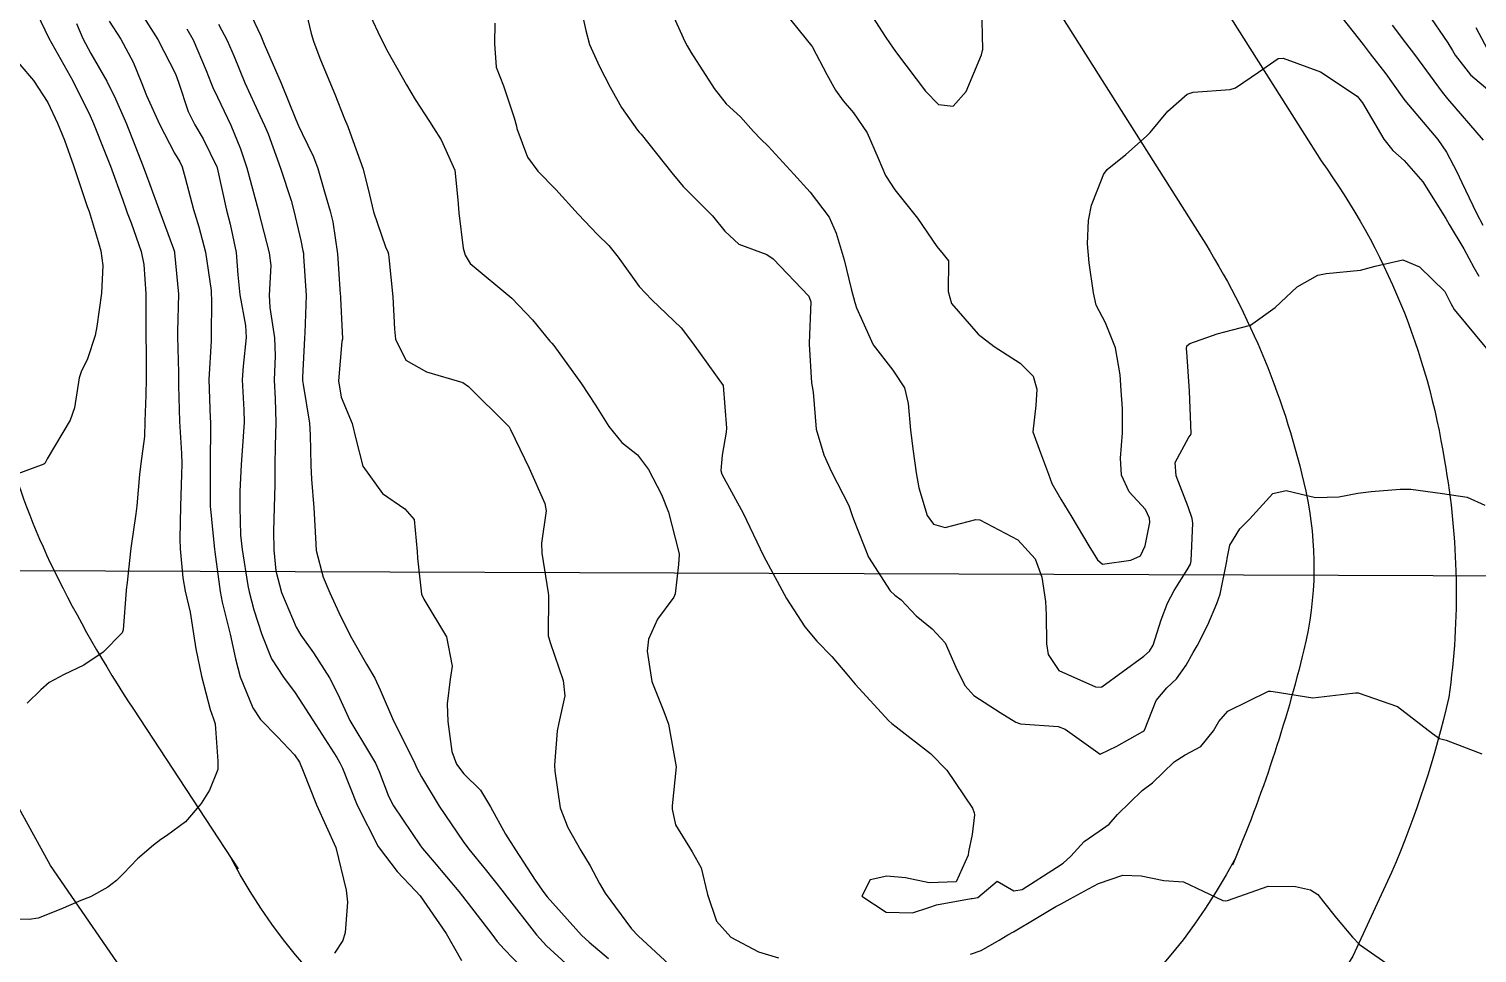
# Model space of a CAD drawing. Header units: metres. Extents: x 307586 to 320046, y 7427249 to 7434250.
# Drawn here: x 318120.9 to 318189.2, y 7430245.4 to 7430289 of the extents above; entities that cross this region are included whole.
import ezdxf

# ---------------------------------------------------------------- set-up
doc = ezdxf.new("R2010")
doc.units = ezdxf.units.M
doc.header["$MEASUREMENT"] = 0
doc.linetypes.add('CONTINUO', pattern=[0])
for name, color, linetype in [('Curvas de Nivel 1m', 11, 'Continuous'), ('Curvas de Nivel 5m', 15, 'Continuous'), ('TEXTO', 45, 'Continuous'), ('Vias Primárias', 230, 'Continuous')]:
    doc.layers.add(name, color=color, linetype=linetype)

msp = doc.modelspace()

# ---------------------------------------------------------------- linework, layer by layer
at = {"layer": 'Curvas de Nivel 1m', "flags": 128}
for points, elevation in [([(318120.912, 7430290.6), (318121.863, 7430288.59), (318123.003, 7430286.578), (318123.816, 7430284.923), (318123.923, 7430284.677), (318123.97, 7430284.568), (318124.498, 7430283.258), (318124.768, 7430282.555), (318125.361, 7430280.954), (318125.497, 7430280.544), (318125.563, 7430280.345), (318125.756, 7430279.875), (318126.217, 7430278.535), (318126.347, 7430277.92), (318126.446, 7430276.533), (318126.444, 7430275.794), (318126.441, 7430274.533), (318126.45, 7430273.767), (318126.452, 7430272.532), (318126.435, 7430271.759), (318126.401, 7430270.532), (318126.37, 7430269.798), (318126.212, 7430268.534), (318126.142, 7430268.008), (318126.01, 7430266.536), (318125.964, 7430266.161), (318125.726, 7430264.538), (318125.71, 7430264.4), (318125.557, 7430262.916), (318125.517, 7430262.576), (318125.511, 7430262.54), (318125.375, 7430260.692), (318125.331, 7430260.542), (318124.43, 7430259.635), (318123.508, 7430259.023), (318122.58, 7430258.574), (318121.878, 7430258.203), (318121.492, 7430257.855), (318120.85, 7430257.229)], 813), ([(318131.037, 7430290.478), (318131.865, 7430288.698), (318131.956, 7430288.469), (318132.021, 7430288.308), (318132.826, 7430286.46), (318133.52, 7430284.749), (318133.644, 7430284.452), (318133.809, 7430284.092), (318134.354, 7430282.997), (318134.562, 7430282.438), (318134.872, 7430281.338), (318135.141, 7430280.429), (318135.262, 7430279.932), (318135.476, 7430278.424), (318135.614, 7430276.522), (318135.617, 7430276.421), (318135.619, 7430276.329), (318135.696, 7430274.723), (318135.714, 7430274.42), (318135.713, 7430274.4), (318135.692, 7430274.291), (318135.531, 7430272.422), (318135.661, 7430271.657), (318136.178, 7430270.415), (318136.355, 7430269.694), (318136.683, 7430268.409), (318137.604, 7430267.118), (318138.659, 7430266.384), (318139.099, 7430265.889), (318139.243, 7430264.375), (318139.262, 7430264.067), (318139.448, 7430262.372), (318139.549, 7430262.127), (318140.626, 7430260.359), (318140.89, 7430258.976), (318140.805, 7430258.357), (318140.656, 7430257.188), (318140.688, 7430256.358), (318140.87, 7430254.944), (318141.1, 7430254.354), (318141.448, 7430253.896), (318142.229, 7430253.127), (318142.702, 7430252.331), (318143.414, 7430251.05), (318143.88, 7430250.315), (318144.813, 7430248.882), (318145.218, 7430248.302), (318145.38, 7430248.093), (318146.993, 7430246.284), (318147.35, 7430245.952), (318148.261, 7430245.185)], 807), ([(318133.882, 7430290.339), (318134.24, 7430288.817), (318134.348, 7430288.443), (318134.645, 7430287.644), (318135.154, 7430286.43), (318135.352, 7430285.951), (318135.817, 7430284.784), (318135.964, 7430284.418), (318136.067, 7430284.161), (318136.69, 7430282.411), (318136.988, 7430281.194), (318137.183, 7430280.406), (318137.746, 7430278.752), (318137.853, 7430278.508), (318137.881, 7430278.398), (318137.9, 7430278.238), (318138.097, 7430276.394), (318138.171, 7430274.866), (318138.221, 7430274.392), (318138.701, 7430273.403), (318139.678, 7430272.853), (318141.392, 7430272.353), (318141.67, 7430272.165), (318143.522, 7430270.322), (318143.575, 7430270.254), (318143.641, 7430270.126), (318144.531, 7430268.311), (318145.259, 7430266.642), (318145.33, 7430266.303), (318145.108, 7430264.774), (318145.121, 7430264.305), (318145.42, 7430262.436), (318145.432, 7430262.301), (318145.423, 7430260.402), (318145.445, 7430260.301), (318145.521, 7430260.09), (318146.134, 7430258.294), (318146.206, 7430257.579), (318145.926, 7430256.295), (318145.847, 7430255.919), (318145.723, 7430254.297), (318145.73, 7430254.017), (318145.991, 7430252.294), (318146.352, 7430251.358), (318146.96, 7430250.284), (318147.396, 7430249.557), (318147.837, 7430248.723), (318148.104, 7430248.269), (318149.358, 7430246.579), (318149.661, 7430246.247), (318151.338, 7430244.715)], 806), ([(318146.906, 7430290.29), (318147.204, 7430288.952), (318147.374, 7430288.285), (318147.847, 7430287.249), (318148.351, 7430286.272), (318148.882, 7430285.323), (318149.641, 7430284.253), (318149.722, 7430284.162), (318149.811, 7430284.064), (318151.248, 7430282.235), (318151.783, 7430281.597), (318153.171, 7430280.216), (318153.756, 7430279.483), (318154.423, 7430278.873), (318155.745, 7430278.381), (318156.033, 7430278.177), (318157.717, 7430276.416), (318157.809, 7430276.159), (318157.741, 7430274.207), (318157.737, 7430274.159), (318157.845, 7430272.327), (318157.877, 7430272.157), (318157.93, 7430271.895), (318158.07, 7430270.154), (318158.424, 7430268.942), (318158.793, 7430268.142), (318159.599, 7430266.542), (318159.755, 7430266.128), (318159.819, 7430265.899), (318160.532, 7430264.12), (318161.557, 7430262.522), (318161.772, 7430262.324), (318162.069, 7430262.102), (318162.788, 7430261.338), (318163.533, 7430260.739), (318164.152, 7430260.074), (318164.659, 7430258.921), (318165.082, 7430258.064), (318165.498, 7430257.584), (318166.753, 7430256.784), (318167.486, 7430256.324), (318167.7, 7430256.251), (318169.484, 7430256.12), (318169.813, 7430256.007), (318171.465, 7430254.823), (318172.248, 7430255.202), (318173.482, 7430255.893), (318173.525, 7430255.917), (318173.554, 7430255.959), (318174.1, 7430257.351), (318174.61, 7430257.949), (318175.072, 7430258.379), (318175.514, 7430259.02), (318175.843, 7430259.613), (318176.037, 7430259.935), (318176.545, 7430260.923), (318176.974, 7430261.926), (318177.117, 7430262.365), (318177.432, 7430263.921), (318177.451, 7430264.045), (318177.584, 7430264.684), (318178.056, 7430265.454), (318178.505, 7430265.906), (318179.615, 7430267.115), (318180.245, 7430267.255), (318181.614, 7430266.93), (318182.721, 7430266.96), (318183.616, 7430267.132), (318184.247, 7430267.203), (318185.618, 7430267.313), (318186.116, 7430267.317), (318187.616, 7430267.121), (318188.772, 7430266.94), (318189.611, 7430266.562)], 803), ([(318151.052, 7430290.238), (318151.865, 7430288.438), (318151.973, 7430288.229), (318152.149, 7430287.936), (318153.245, 7430286.216), (318153.826, 7430285.496), (318154.496, 7430284.876), (318155.106, 7430284.191), (318155.459, 7430283.834), (318155.806, 7430283.502), (318157.012, 7430282.168), (318157.781, 7430281.334), (318158.676, 7430280.146), (318159.014, 7430279.4), (318159.38, 7430278.135), (318159.722, 7430276.764), (318159.887, 7430276.128), (318159.965, 7430275.873), (318160.749, 7430274.119), (318161.681, 7430272.936), (318162.233, 7430272.104), (318162.407, 7430271.354), (318162.517, 7430270.097), (318162.646, 7430269.108), (318162.788, 7430268.093), (318162.912, 7430267.387), (318163.305, 7430266.084), (318163.597, 7430265.676), (318164.158, 7430265.511), (318165.6, 7430265.887), (318165.791, 7430265.868), (318167.586, 7430264.936), (318168.391, 7430264.028), (318168.712, 7430263.171), (318168.886, 7430262.02), (318168.921, 7430261.397), (318168.936, 7430260.019), (318169.014, 7430259.514), (318169.51, 7430258.76), (318171.243, 7430257.993), (318171.503, 7430257.976), (318171.535, 7430257.99), (318173.518, 7430259.442), (318173.798, 7430259.679), (318173.957, 7430259.956), (318174.337, 7430261.157), (318174.646, 7430261.949), (318174.957, 7430262.548), (318175.569, 7430263.508), (318175.727, 7430263.783), (318175.761, 7430263.938), (318175.829, 7430265.708), (318175.801, 7430265.938), (318175.608, 7430266.484), (318175.047, 7430267.946), (318175.005, 7430268.57), (318175.641, 7430269.768), (318175.718, 7430269.863), (318175.759, 7430269.939), (318175.673, 7430271.94), (318175.549, 7430273.799), (318175.537, 7430273.942), (318175.552, 7430274.085), (318175.697, 7430274.197), (318176.982, 7430274.649), (318177.707, 7430274.827), (318178.561, 7430275.056), (318179.723, 7430275.89), (318180.756, 7430276.856), (318181.738, 7430277.405), (318182.118, 7430277.487), (318183.741, 7430277.649), (318184.435, 7430277.84), (318185.746, 7430278.133), (318186.527, 7430277.812), (318187.731, 7430276.642), (318188.005, 7430276.075), (318188.17, 7430275.793), (318189.696, 7430273.958)], 802), ([(318156.278, 7430290.176), (318157.863, 7430288.212), (318157.886, 7430288.183), (318157.896, 7430288.16), (318158.564, 7430286.87), (318158.983, 7430286.143), (318159.338, 7430285.64), (318159.827, 7430285.063), (318160.471, 7430284.123), (318160.987, 7430282.932), (318161.338, 7430282.115), (318161.783, 7430281.434), (318162.852, 7430280.099), (318163.75, 7430278.763), (318164.055, 7430278.395), (318164.315, 7430278.081), (318164.293, 7430276.646), (318164.457, 7430276.079), (318165.701, 7430274.631), (318166.458, 7430274.052), (318167.685, 7430273.258), (318168.296, 7430272.648), (318168.482, 7430272.028), (318168.426, 7430271.263), (318168.292, 7430270.03), (318168.648, 7430269.039), (318169.022, 7430268.019), (318169.19, 7430267.587), (318169.611, 7430266.841), (318170.129, 7430266.005), (318170.931, 7430264.648), (318171.341, 7430263.992), (318171.571, 7430263.789), (318172.906, 7430263.97), (318173.359, 7430264.18), (318173.583, 7430264.641), (318173.807, 7430265.75), (318173.798, 7430265.958), (318173.607, 7430266.367), (318172.836, 7430267.192), (318172.474, 7430267.977), (318172.427, 7430268.774), (318172.523, 7430269.977), (318172.511, 7430271.126), (318172.45, 7430271.978), (318172.412, 7430272.714), (318172.193, 7430273.985), (318171.711, 7430275.163), (318171.28, 7430275.994), (318171.142, 7430276.582), (318170.94, 7430277.998), (318170.859, 7430278.892), (318170.917, 7430279.998), (318171.061, 7430280.709), (318171.553, 7430281.992), (318171.628, 7430282.158), (318171.797, 7430282.393), (318172.675, 7430283.11), (318173.651, 7430283.972), (318173.735, 7430284.05), (318173.815, 7430284.138), (318174.65, 7430285.139), (318175.575, 7430285.944), (318175.844, 7430286.044), (318177.6, 7430286.168), (318177.846, 7430286.251), (318178.934, 7430286.985), (318179.86, 7430287.624), (318180.103, 7430287.645), (318181.854, 7430287.009), (318183.586, 7430285.853), (318183.838, 7430285.545), (318184.849, 7430283.834), (318185.263, 7430283.284), (318185.803, 7430282.825), (318186.684, 7430281.811), (318187.767, 7430280.077), (318187.93, 7430279.797), (318188.624, 7430278.66), (318189.094, 7430277.78), (318189.325, 7430277.363)], 801), ([(318123.163, 7430289.284), (318123.465, 7430288.574), (318123.852, 7430287.865), (318124.607, 7430286.558), (318125.006, 7430285.734), (318125.529, 7430284.544), (318125.61, 7430284.342), (318125.806, 7430283.832), (318126.316, 7430282.535), (318126.628, 7430281.684), (318127.053, 7430280.527), (318127.744, 7430278.651), (318127.779, 7430278.555), (318127.788, 7430278.519), (318127.798, 7430278.463), (318127.978, 7430276.516), (318127.942, 7430274.763), (318127.936, 7430274.516), (318127.977, 7430272.816), (318127.974, 7430272.515), (318127.978, 7430272.206), (318128.033, 7430270.514), (318128.116, 7430269.001), (318128.132, 7430268.512), (318128.123, 7430268.005), (318128.073, 7430266.513), (318128.039, 7430264.974), (318128.058, 7430264.513), (318128.187, 7430263.139), (318128.299, 7430262.509), (318128.526, 7430261.518), (318128.693, 7430260.502), (318128.797, 7430259.782), (318129.066, 7430258.497), (318129.48, 7430256.935), (318129.635, 7430256.488), (318129.713, 7430256.245), (318129.841, 7430254.486), (318129.83, 7430254.105), (318129.439, 7430253.126), (318129.056, 7430252.496), (318128.304, 7430251.623), (318127.41, 7430250.975), (318127.141, 7430250.789), (318126.8, 7430250.526), (318126.041, 7430249.889), (318125.39, 7430249.201), (318125.062, 7430248.868), (318124.641, 7430248.547), (318123.832, 7430248.1), (318123.373, 7430247.917), (318122.424, 7430247.518), (318121.36, 7430247.09), (318120.934, 7430247.019), (318119.359, 7430247.033)], 812), ([(318124.711, 7430289.397), (318125.258, 7430288.549), (318125.847, 7430287.462), (318126.228, 7430286.536), (318126.479, 7430285.881), (318127.079, 7430284.527), (318127.799, 7430283.17), (318128.041, 7430282.762), (318128.152, 7430282.515), (318128.293, 7430282.005), (318128.694, 7430280.506), (318128.948, 7430279.695), (318129.26, 7430278.497), (318129.515, 7430276.694), (318129.526, 7430276.493), (318129.532, 7430276.313), (318129.521, 7430274.493), (318129.515, 7430274.317), (318129.417, 7430272.494), (318129.474, 7430270.664), (318129.484, 7430270.492), (318129.487, 7430270.338), (318129.469, 7430268.492), (318129.483, 7430266.603), (318129.479, 7430266.492), (318129.484, 7430266.384), (318129.582, 7430265.422), (318129.682, 7430264.489), (318129.693, 7430264.368), (318129.943, 7430262.486), (318130.042, 7430261.988), (318130.417, 7430260.481), (318130.672, 7430259.318), (318130.884, 7430258.476), (318131.481, 7430257.012), (318131.851, 7430256.464), (318132.647, 7430255.634), (318133.456, 7430254.785), (318133.683, 7430254.438), (318133.868, 7430254.017), (318134.497, 7430252.429), (318135.403, 7430250.42), (318135.889, 7430248.415), (318135.951, 7430247.837), (318135.839, 7430246.415), (318135.734, 7430246.031), (318135.343, 7430245.436)], 811), ([(318142.912, 7430289.3), (318142.882, 7430288.34), (318142.968, 7430287.217), (318143.313, 7430286.335), (318143.818, 7430284.836), (318143.921, 7430284.436), (318143.946, 7430284.328), (318144.451, 7430282.972), (318144.93, 7430282.313), (318145.78, 7430281.46), (318146.84, 7430280.289), (318147.753, 7430279.335), (318148.282, 7430278.806), (318148.725, 7430278.265), (318149.722, 7430276.87), (318150.318, 7430276.244), (318151.7, 7430274.924), (318152.223, 7430274.225), (318153.673, 7430272.21), (318153.838, 7430270.198), (318153.826, 7430270.014), (318153.63, 7430268.918), (318153.568, 7430268.201), (318153.62, 7430268.031), (318154.613, 7430266.19), (318155.573, 7430264.18), (318156.669, 7430262.169), (318157.533, 7430260.832), (318158.096, 7430260.151), (318158.797, 7430259.422), (318159.508, 7430258.597), (318159.899, 7430258.126), (318161.486, 7430256.395), (318161.637, 7430256.26), (318161.846, 7430256.105), (318163.464, 7430254.847), (318164.232, 7430254.072), (318165.435, 7430252.281), (318165.52, 7430252.059), (318165.528, 7430251.963), (318165.417, 7430251.025), (318165.255, 7430250.211), (318165.229, 7430250.062), (318164.664, 7430248.794), (318163.39, 7430248.747), (318162.286, 7430248.991), (318161.393, 7430249.071), (318160.619, 7430248.89), (318160.215, 7430248.122), (318161.372, 7430247.372), (318162.613, 7430247.333), (318163.378, 7430247.592), (318163.742, 7430247.713), (318165.382, 7430248.01), (318165.431, 7430248.011), (318165.689, 7430248.057), (318166.605, 7430248.834), (318167.386, 7430248.372), (318167.785, 7430248.432), (318169.398, 7430249.482), (318169.719, 7430249.688), (318170.078, 7430250.003), (318170.716, 7430250.695), (318171.421, 7430251.187), (318171.889, 7430251.52), (318172.283, 7430251.977), (318173.444, 7430253.111), (318173.93, 7430253.473), (318174.434, 7430253.95), (318174.947, 7430254.459), (318175.466, 7430254.787), (318176.216, 7430255.189), (318176.815, 7430255.927), (318177.057, 7430256.355), (318177.492, 7430256.849), (318179.398, 7430257.788), (318179.502, 7430257.798), (318179.622, 7430257.769), (318181.499, 7430257.482), (318183.362, 7430257.703), (318183.502, 7430257.72), (318183.631, 7430257.71), (318185.495, 7430257.066), (318187.142, 7430255.803), (318187.479, 7430255.564), (318187.788, 7430255.486), (318189.469, 7430254.83)], 804), ([(318186.876, 7430289.81), (318187.869, 7430288.365), (318188.083, 7430288.015), (318188.209, 7430287.795), (318188.935, 7430286.865), (318189.846, 7430286.096)], 798), ([(318128.381, 7430289.025), (318128.666, 7430288.508), (318129.279, 7430287.061), (318129.502, 7430286.495), (318129.598, 7430286.261), (318129.826, 7430285.811), (318130.455, 7430284.484), (318130.903, 7430283.378), (318131.209, 7430282.476), (318131.74, 7430280.494), (318131.748, 7430280.47), (318131.762, 7430280.407), (318132.258, 7430278.465), (318132.33, 7430277.868), (318132.255, 7430276.465), (318132.286, 7430275.886), (318132.514, 7430274.462), (318132.545, 7430273.601), (318132.5, 7430272.462), (318132.538, 7430271.579), (318132.578, 7430270.456), (318132.537, 7430269.361), (318132.522, 7430268.457), (318132.526, 7430267.539), (318132.501, 7430266.456), (318132.465, 7430265.34), (318132.474, 7430264.456), (318132.581, 7430263.473), (318132.838, 7430262.451), (318133.529, 7430260.813), (318133.753, 7430260.438), (318134.348, 7430259.598), (318135.113, 7430258.424), (318135.491, 7430257.65), (318136.07, 7430256.414), (318136.997, 7430254.865), (318137.277, 7430254.402), (318137.449, 7430254.005), (318137.889, 7430252.845), (318138.127, 7430252.39), (318139.405, 7430250.494), (318139.496, 7430250.369), (318140.038, 7430249.723), (318141.201, 7430248.352), (318141.38, 7430248.13), (318142.769, 7430246.329), (318143.019, 7430245.994), (318143.346, 7430245.617), (318144.622, 7430244.307)], 809), ([(318129.87, 7430289.243), (318130.282, 7430288.486), (318130.606, 7430287.728), (318131.113, 7430286.477), (318131.818, 7430284.949), (318132.04, 7430284.468), (318132.204, 7430284.071), (318132.787, 7430282.46), (318133.299, 7430280.926), (318133.428, 7430280.453), (318133.749, 7430279.041), (318133.854, 7430278.558), (318133.871, 7430278.448), (318133.886, 7430278.303), (318134.008, 7430276.446), (318133.946, 7430274.697), (318133.932, 7430274.446), (318133.832, 7430272.605), (318133.835, 7430272.448), (318133.861, 7430272.256), (318134.155, 7430270.435), (318134.197, 7430269.875), (318134.232, 7430268.434), (318134.254, 7430267.793), (318134.365, 7430266.432), (318134.41, 7430265.606), (318134.481, 7430264.431), (318134.814, 7430263.174), (318135.12, 7430262.424), (318135.539, 7430261.497), (318136.074, 7430260.414), (318136.843, 7430259.073), (318137.238, 7430258.403), (318137.495, 7430257.848), (318138.119, 7430256.39), (318138.582, 7430255.501), (318139.133, 7430254.375), (318139.232, 7430254.154), (318139.447, 7430253.745), (318140.278, 7430252.362), (318141.408, 7430250.702), (318141.68, 7430250.346), (318142.451, 7430249.391), (318143.301, 7430248.321), (318143.381, 7430248.217), (318144.864, 7430246.305), (318145.348, 7430245.789), (318146.975, 7430244.284)], 808), ([(318185.243, 7430289.196), (318185.868, 7430288.372), (318186.292, 7430287.816), (318187.603, 7430286.045), (318187.784, 7430285.801), (318187.842, 7430285.732), (318189.539, 7430283.774)], 799), ([(318189.187, 7430289.091), (318189.863, 7430287.814)], 797), ([(318119.855, 7430288.102), (318121.138, 7430286.597), (318121.823, 7430285.549), (318122.28, 7430284.585), (318122.607, 7430283.78), (318123.023, 7430282.578), (318123.68, 7430280.655), (318123.711, 7430280.571), (318123.761, 7430280.407), (318124.19, 7430279.006), (318124.319, 7430278.561), (318124.419, 7430277.874), (318124.349, 7430276.56), (318124.133, 7430274.999), (318124.05, 7430274.565), (318123.682, 7430273.473), (318123.391, 7430272.858), (318123.298, 7430272.574), (318123.072, 7430271.148), (318122.868, 7430270.572), (318121.789, 7430268.752), (318121.706, 7430268.589), (318121.678, 7430268.534), (318121.622, 7430268.503), (318120.234, 7430267.983)], 814)]:
    msp.add_lwpolyline(points, dxfattribs=dict(at, elevation=elevation))
at = {"layer": 'Curvas de Nivel 5m', "flags": 128}
for points, elevation in [([(318125.881, 7430290.311), (318127, 7430288.529), (318127.839, 7430286.908), (318127.987, 7430286.518), (318128.439, 7430285.131), (318128.749, 7430284.506), (318129.146, 7430283.839), (318129.793, 7430282.518), (318129.807, 7430282.49), (318129.809, 7430282.473), (318130.253, 7430280.485), (318130.425, 7430279.815), (318130.704, 7430278.48), (318130.775, 7430277.432), (318130.869, 7430276.478), (318131.142, 7430275.032), (318131.179, 7430274.475), (318131.028, 7430273.128), (318130.993, 7430272.477), (318131.069, 7430271.059), (318131.079, 7430270.476), (318130.979, 7430269.127), (318130.933, 7430268.477), (318130.877, 7430267.204), (318130.869, 7430266.477), (318130.911, 7430265.146), (318130.979, 7430264.476), (318131.259, 7430262.769), (318131.321, 7430262.472), (318131.54, 7430261.634), (318131.909, 7430260.464), (318132.374, 7430259.319), (318132.943, 7430258.448), (318133.492, 7430257.71), (318134.312, 7430256.432), (318135.455, 7430254.662), (318135.598, 7430254.419), (318135.711, 7430254.157), (318136.408, 7430252.41), (318137.404, 7430250.463), (318137.443, 7430250.399), (318138.291, 7430249.286), (318139.165, 7430248.373), (318139.379, 7430248.135), (318140.613, 7430246.357), (318141.34, 7430245.084)], 810), ([(318136.676, 7430290.412), (318137.382, 7430288.891), (318137.619, 7430288.402), (318137.856, 7430287.948), (318138.743, 7430286.386), (318139.145, 7430285.699), (318139.816, 7430284.656), (318140.006, 7430284.368), (318140.377, 7430283.794), (318141.016, 7430282.358), (318141.161, 7430280.967), (318141.202, 7430280.356), (318141.418, 7430278.682), (318141.5, 7430278.352), (318141.737, 7430277.959), (318143.713, 7430276.33), (318144.685, 7430275.298), (318145.507, 7430274.303), (318145.595, 7430274.205), (318145.691, 7430274.095), (318146.995, 7430272.287), (318147.658, 7430271.287), (318148.281, 7430270.27), (318148.897, 7430269.523), (318149.63, 7430268.944), (318150.162, 7430268.245), (318150.769, 7430267.075), (318151.104, 7430266.235), (318151.575, 7430264.397), (318151.605, 7430264.261), (318151.607, 7430264.229), (318151.568, 7430263.762), (318151.405, 7430262.381), (318151.344, 7430262.232), (318150.586, 7430261.19), (318150.15, 7430260.244), (318150.088, 7430259.673), (318150.319, 7430258.242), (318150.883, 7430256.835), (318151.103, 7430256.234), (318151.453, 7430254.23), (318151.274, 7430252.392), (318151.272, 7430252.232), (318151.422, 7430251.494), (318152.215, 7430250.218), (318152.64, 7430249.456), (318152.941, 7430248.207), (318153.364, 7430246.939), (318154.035, 7430246.193), (318155.346, 7430245.496), (318156.295, 7430245.219)], 805), ([(318160.372, 7430290.125), (318161.357, 7430288.626), (318161.703, 7430288.112), (318161.861, 7430287.899), (318163.225, 7430286.096), (318163.833, 7430285.461), (318164.529, 7430285.383), (318165.138, 7430286.071), (318165.86, 7430287.802), (318165.916, 7430288.006), (318165.923, 7430288.059), (318165.883, 7430290.06)], 800), ([(318182.634, 7430289.862), (318183.867, 7430288.295), (318184.055, 7430288.038), (318184.205, 7430287.845), (318184.933, 7430286.913), (318185.71, 7430285.822), (318185.84, 7430285.643), (318187.392, 7430283.804), (318187.807, 7430283.221), (318188.294, 7430282.289), (318188.521, 7430281.789), (318189.218, 7430280.331), (318189.514, 7430279.774)], 800), ([(318165.353, 7430245.384), (318165.849, 7430245.561), (318166.699, 7430246.047), (318167.11, 7430246.298), (318167.367, 7430246.435), (318168.421, 7430247.072), (318169.379, 7430247.63), (318169.627, 7430247.761), (318170.054, 7430248.003), (318170.908, 7430248.475), (318171.39, 7430248.72), (318172.534, 7430249.113), (318173.394, 7430249.087), (318174.473, 7430248.869), (318175.392, 7430248.804), (318177.253, 7430247.921), (318177.383, 7430247.898), (318177.477, 7430247.919), (318179.39, 7430248.601), (318180.685, 7430248.582), (318181.388, 7430248.423), (318181.729, 7430248.207), (318181.999, 7430247.861), (318182.613, 7430247.089), (318183.366, 7430246.196), (318183.697, 7430245.837), (318185.346, 7430244.695)], 805)]:
    msp.add_lwpolyline(points, dxfattribs=dict(at, elevation=elevation))
at = {"layer": 'TEXTO', "linetype": 'CONTINUO', "flags": 128}
msp.add_lwpolyline([(318357.194, 7430262.636), (318075.305, 7430263.619)], dxfattribs=at)
at = {"layer": 'Vias Primárias'}
for points in [[(318124.123, 7430437.611), (318128.852, 7430392.412), (318131.303, 7430371.59, 0.012202), (318132.105, 7430365.962, 0.014528), (318134.046, 7430356.137, 0.041972), (318137.846, 7430344.192, 0.013139), (318141.392, 7430336.211, 0.024818), (318149.034, 7430322.025, 0.01264), (318159.376, 7430305.852), (318176.224, 7430279.219, -0.087036), (318181.162, 7430267.222, -0.114527), (318181.077, 7430259.746, -0.040707), (318177.702, 7430249.584)], [(318124.123, 7430437.611), (318128.852, 7430392.412), (318131.303, 7430371.59, 0.012202), (318132.105, 7430365.962, 0.014528), (318134.046, 7430356.137, 0.041972), (318137.846, 7430344.192, 0.013139), (318141.392, 7430336.211, 0.024818), (318149.034, 7430322.025, 0.01264), (318159.376, 7430305.852), (318176.224, 7430279.219, -0.087036), (318181.162, 7430267.222, -0.114527), (318181.077, 7430259.746, -0.040707), (318177.702, 7430249.584)], [(318164.983, 7430309.519), (318181.886, 7430282.801, -0.118597), (318187.704, 7430268.663, -0.079827), (318187.913, 7430257.512, -0.045487), (318185.212, 7430249.248), (318183.386, 7430245.301, -0.545252), (318126.077, 7430243.566), (318121.945, 7430249.571), (318111.274, 7430268.936), (318104.341, 7430279.775, 0.21824), (318100.657, 7430280.764, -0.041887), (318098.178, 7430280.556), (318097.848, 7430280.556), (318094.494, 7430286.436, 0.134832), (318096.309, 7430289.953, 0.143533)], [(318164.983, 7430309.519), (318181.886, 7430282.801, -0.118597), (318187.704, 7430268.663, -0.079827), (318187.913, 7430257.512, -0.045487), (318185.212, 7430249.248), (318183.386, 7430245.301, -0.545252), (318126.077, 7430243.566), (318121.945, 7430249.571), (318111.274, 7430268.936), (318104.341, 7430279.775, 0.21824), (318100.657, 7430280.764, -0.041887), (318098.178, 7430280.556), (318097.848, 7430280.556), (318094.494, 7430286.436, 0.134832), (318096.309, 7430289.953, 0.143533)], [(318114.078, 7430290.004, -0.063537), (318115.453, 7430288.74, -0.157848), (318118.367, 7430281.596, -0.002098), (318118.759, 7430276.013, 0.098183), (318122.113, 7430263.484, 0.031064), (318125.853, 7430256.944), (318130.802, 7430249.415)], [(318114.078, 7430290.004, -0.063537), (318115.453, 7430288.74, -0.157848), (318118.367, 7430281.596, -0.002098), (318118.759, 7430276.013, 0.098183), (318122.113, 7430263.484, 0.031064), (318125.853, 7430256.944), (318130.802, 7430249.415)], [(318177.856, 7430249.95, -0.604318), (318130.45, 7430249.95, 1.946421)], [(318177.856, 7430249.95, -0.604318), (318130.45, 7430249.95, 1.946421)]]:
    msp.add_lwpolyline(points, format="xyb", dxfattribs=at)

doc.saveas('drawing.dxf')
